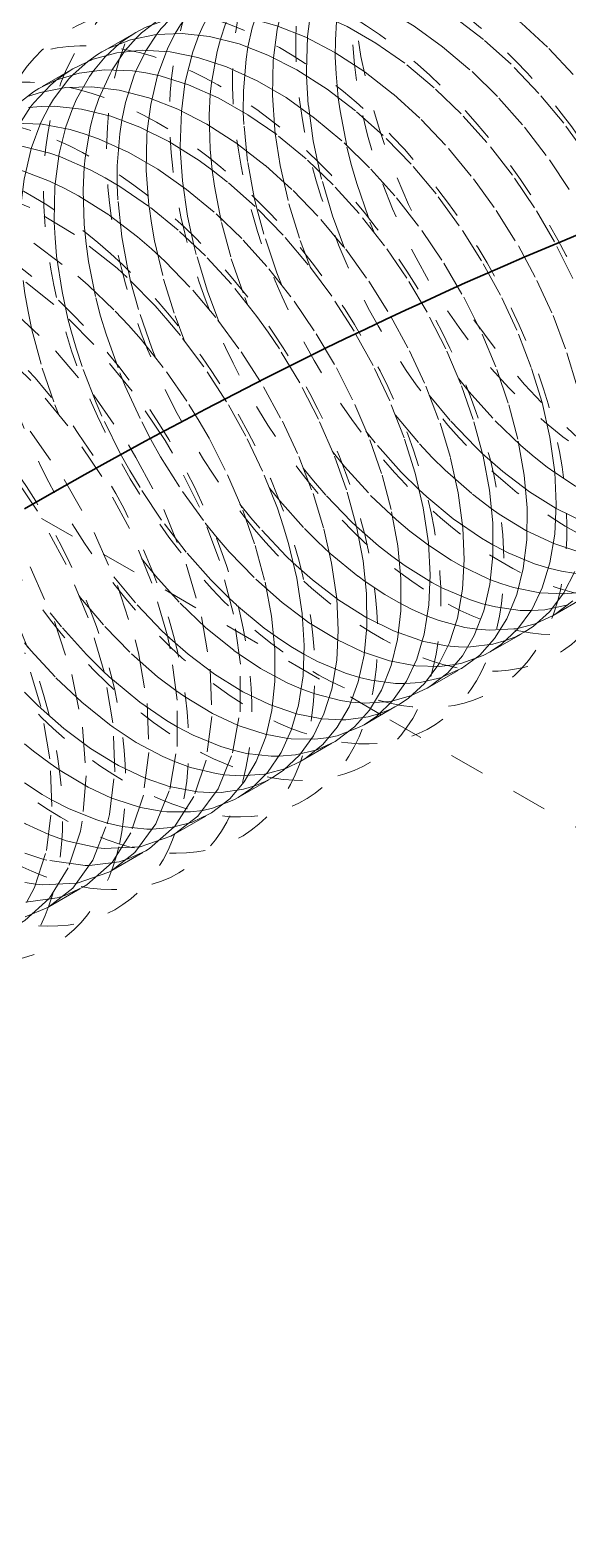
# Model space of a CAD drawing. Header units: millimetres. Extents: x -742 to 742, y -525 to 525.
# Drawn here: x 456.65 to 471.73, y 113.94 to 156.17 of the extents above; entities that cross this region are included whole.
import ezdxf

# ---------------------------------------------------------------- set-up
doc = ezdxf.new("R2010")
doc.units = ezdxf.units.MM
doc.linetypes.add('虚线', pattern=[2, 1, -1])
doc.layers.get('0').update_dxf_attribs({"lineweight": 35})
doc.layers.add('粗实线层', color=7, linetype='Continuous', lineweight=35)
doc.layers.add('虚线层', color=6, linetype='虚线', lineweight=18)

# ---------------------------------------------------------------- blocks, each defined once
blk = doc.blocks.new('*X15')
blk.add_ellipse((-540.318, -369.108), major_axis=(-77.5, -134.234), ratio=0.57735, start_param=3.598535, end_param=3.92699)
at = {"layer": '虚线层', "color": 7}
for p, q in [((-537.197, -229.202), (-538.15, -229.752)), ((-538.963, -230.221), (-539.918, -230.773)), ((-530.318, -248.324), (-550.318, -236.777)), ((-525.498, -245.542), (-524.545, -244.991)), ((-527.267, -246.563), (-526.311, -246.011)), ((-529.032, -247.582), (-528.078, -247.031)), ((-530.801, -248.603), (-529.848, -248.053)), ((-504.963, -262.963), (-530.318, -248.324)), ((-532.57, -249.625), (-531.615, -249.073)), ((-534.336, -250.644), (-533.381, -250.093)), ((-536.104, -251.665), (-535.151, -251.115)), ((-537.873, -252.686), (-536.919, -252.135)), ((-539.64, -253.706), (-538.685, -253.155))]:
    blk.add_line(p, q, dxfattribs=at)
for points in [[(-533.659, -227.159), (-533.36, -227.004), (-532.719, -226.775), (-531.991, -226.652), (-531.257, -226.651), (-530.488, -226.76), (-529.652, -226.993), (-528.843, -227.323), (-528.03, -227.757), (-527.181, -228.317), (-526.389, -228.943), (-525.621, -229.651), (-524.848, -230.473)], [(-524.554, -232.641), (-525.204, -231.75), (-525.902, -230.911), (-526.679, -230.098), (-527.451, -229.401), (-528.246, -228.788), (-529.098, -228.242), (-529.912, -227.823), (-530.72, -227.507), (-531.55, -227.289), (-532.314, -227.195), (-533.044, -227.212), (-533.766, -227.351), (-534.401, -227.597), (-534.615, -227.711)], [(-535.427, -228.18), (-534.821, -227.899), (-534.155, -227.724), (-533.441, -227.659), (-532.649, -227.711), (-531.866, -227.873), (-531.064, -228.145), (-530.212, -228.545), (-529.401, -229.028), (-528.599, -229.604), (-527.775, -230.302), (-527.02, -231.045), (-526.303, -231.858), (-525.6, -232.775), (-524.987, -233.697)], [(-525.498, -245.542), (-525.456, -245.517), (-524.946, -245.132)], [(-524.944, -236.097), (-525.462, -235.068), (-526.022, -234.116), (-526.644, -233.201), (-527.356, -232.292), (-528.079, -231.489), (-528.838, -230.756), (-529.663, -230.069), (-530.467, -229.505), (-531.278, -229.036), (-532.131, -228.652), (-532.932, -228.396), (-533.711, -228.248), (-534.497, -228.212), (-535.204, -228.292), (-535.863, -228.483), (-536.381, -228.731)], [(-535.435, -228.35), (-535.512, -228.431), (-535.946, -228.988), (-536.094, -229.23)], [(-535.433, -229.277), (-535.305, -228.991), (-534.937, -228.355), (-534.859, -228.245)], [(-534.33, -228.216), (-534.363, -228.275), (-534.684, -228.967), (-534.828, -229.391)], [(-534.058, -229.62), (-533.938, -229.074), (-533.688, -228.314), (-533.664, -228.255)], [(-533.06, -228.37), (-533.238, -229.12), (-533.343, -229.919)], [(-537.197, -229.202), (-536.94, -229.067), (-536.302, -228.829), (-535.575, -228.698), (-534.841, -228.687), (-534.075, -228.789), (-533.243, -229.015), (-532.436, -229.34), (-531.623, -229.767), (-530.771, -230.319), (-529.976, -230.938), (-529.205, -231.64), (-528.431, -232.458), (-527.737, -233.302), (-527.093, -234.197), (-526.475, -235.183), (-525.954, -236.152), (-525.503, -237.138), (-525.112, -238.18), (-524.823, -239.165)], [(-524.888, -244.308), (-525.197, -244.91), (-525.601, -245.442), (-526.057, -245.847), (-526.311, -246.011)], [(-536.381, -228.731), (-536.497, -228.801), (-537.038, -229.212), (-537.195, -229.363)], [(-536.613, -229.249), (-536.492, -229.095), (-536.011, -228.597), (-535.853, -228.467)], [(-532.417, -230.426), (-532.42, -230.281), (-532.385, -229.315), (-532.291, -228.599)], [(-527.267, -246.563), (-526.945, -246.348), (-526.497, -245.928), (-526.102, -245.381), (-525.804, -244.768), (-525.589, -244.072), (-525.453, -243.261), (-525.411, -242.423), (-525.455, -241.531), (-525.593, -240.546), (-525.811, -239.579), (-526.113, -238.593), (-526.517, -237.551), (-526.978, -236.567), (-527.508, -235.602), (-528.133, -234.62), (-528.784, -233.731), (-529.484, -232.896), (-530.266, -232.089), (-531.042, -231.399), (-531.839, -230.792), (-532.69, -230.252), (-533.502, -229.839), (-534.307, -229.528), (-535.137, -229.319), (-535.901, -229.234), (-536.63, -229.26), (-537.349, -229.407), (-537.978, -229.659), (-538.15, -229.752)], [(-537.66, -229.518), (-537.52, -229.411), (-537.197, -229.202)], [(-537.2, -230.292), (-536.92, -229.721), (-536.613, -229.249)], [(-536.094, -229.23), (-536.303, -229.637), (-536.593, -230.408)], [(-531.577, -228.9), (-531.606, -229.419), (-531.608, -229.891), (-531.588, -230.367), (-531.526, -231.035)], [(-538.39, -230.283), (-538.058, -229.884), (-537.66, -229.518)], [(-537.195, -229.363), (-537.51, -229.724), (-537.866, -230.256)], [(-535.824, -230.64), (-535.808, -230.55), (-535.606, -229.75), (-535.433, -229.277)], [(-534.828, -229.391), (-534.922, -229.737), (-535.08, -230.621), (-535.113, -230.942)], [(-534.187, -231.439), (-534.185, -230.844), (-534.111, -229.949), (-534.058, -229.62)], [(-538.963, -230.221), (-538.399, -229.956), (-537.735, -229.772), (-537.025, -229.7), (-536.238, -229.745), (-535.458, -229.902), (-534.657, -230.166), (-533.802, -230.556), (-532.99, -231.032), (-532.187, -231.602), (-531.363, -232.295), (-530.608, -233.035), (-529.889, -233.843), (-529.18, -234.756), (-528.561, -235.673), (-528.004, -236.627), (-527.492, -237.656), (-527.08, -238.647), (-526.744, -239.637), (-526.478, -240.662), (-526.31, -241.611), (-526.23, -242.522), (-526.24, -243.427), (-526.338, -244.227), (-526.52, -244.956), (-526.798, -245.636), (-527.142, -246.191), (-527.559, -246.652), (-528.073, -247.028), (-528.078, -247.031)], [(-538.15, -229.752), (-538.273, -229.827), (-538.548, -230.018), (-538.962, -230.384)], [(-533.343, -229.919), (-533.348, -229.99), (-533.372, -230.964), (-533.307, -231.935), (-533.295, -232.039)], [(-540.151, -231.292), (-540.06, -231.175), (-539.584, -230.671), (-539.396, -230.513)], [(-529.032, -247.582), (-528.955, -247.536), (-528.453, -247.146), (-528.045, -246.671), (-527.711, -246.102), (-527.443, -245.409), (-527.272, -244.67), (-527.187, -243.862), (-527.191, -242.949), (-527.285, -242.033), (-527.463, -241.079), (-527.74, -240.05), (-528.085, -239.059), (-528.508, -238.069), (-529.033, -237.043), (-529.6, -236.094), (-530.226, -235.183), (-530.941, -234.278), (-531.664, -233.478), (-532.424, -232.748), (-533.252, -232.067), (-534.058, -231.511), (-534.872, -231.05), (-535.724, -230.674), (-536.522, -230.424), (-536.916, -230.339), (-537.297, -230.282), (-538.08, -230.254), (-538.786, -230.342), (-539.443, -230.542), (-539.919, -230.773)], [(-538.962, -230.384), (-539.077, -230.506), (-539.507, -231.071), (-539.626, -231.265)], [(-539.396, -230.513), (-539.039, -230.267), (-538.963, -230.221)], [(-538.968, -231.319), (-538.861, -231.078), (-538.497, -230.435), (-538.39, -230.283)], [(-537.866, -230.256), (-537.925, -230.362), (-538.238, -231.058), (-538.365, -231.439), (-538.365, -231.44)], [(-537.594, -231.663), (-537.489, -231.17), (-537.246, -230.406), (-537.2, -230.292)], [(-536.593, -230.408), (-536.593, -230.408), (-536.785, -231.219), (-536.88, -231.96)], [(-532.041, -233.121), (-532.227, -232.244), (-532.365, -231.245), (-532.417, -230.426)], [(-539.919, -230.773), (-540.074, -230.868), (-540.609, -231.286), (-540.743, -231.417)], [(-540.203, -230.99), (-539.882, -230.883), (-539.161, -230.745), (-538.431, -230.727), (-537.664, -230.82), (-536.832, -231.037), (-536.025, -231.354), (-535.213, -231.775), (-534.363, -232.322), (-533.568, -232.936), (-532.794, -233.632), (-532.015, -234.443), (-531.317, -235.282), (-530.668, -236.175), (-530.049, -237.16), (-529.525, -238.127), (-529.07, -239.113), (-528.671, -240.154), (-528.374, -241.138), (-528.16, -242.104), (-528.029, -243.085), (-527.992, -243.975), (-528.042, -244.809), (-528.184, -245.615), (-528.404, -246.305), (-528.706, -246.911), (-529.106, -247.451), (-529.56, -247.864), (-529.848, -248.053)], [(-535.955, -232.464), (-535.956, -232.387), (-535.925, -231.417), (-535.824, -230.64)], [(-535.113, -230.942), (-535.142, -231.523), (-535.116, -232.473), (-535.06, -233.064)], [(-530.801, -248.603), (-530.445, -248.362), (-530.002, -247.936), (-529.615, -247.384), (-529.325, -246.765), (-529.115, -246.064), (-528.983, -245.247), (-528.945, -244.404), (-528.994, -243.508), (-529.14, -242.522), (-529.366, -241.554), (-529.674, -240.568), (-530.083, -239.526), (-530.547, -238.541), (-531.08, -237.577), (-531.709, -236.598), (-532.367, -235.713), (-533.072, -234.884), (-533.855, -234.082), (-534.631, -233.396), (-535.03, -233.081), (-535.428, -232.794), (-536.279, -232.26), (-537.093, -231.855), (-537.899, -231.553), (-538.728, -231.352), (-539.489, -231.274), (-539.859, -231.276), (-540.213, -231.306)], [(-540.735, -232.335), (-540.648, -232.138), (-540.48, -231.806), (-540.151, -231.292)], [(-539.626, -231.265), (-539.862, -231.726), (-540.132, -232.455)], [(-539.332, -232.525), (-539.159, -231.845), (-538.968, -231.319)], [(-531.526, -231.035), (-531.476, -231.403), (-531.282, -232.415), (-531.153, -232.93), (-531.007, -233.44), (-530.636, -234.519), (-530.513, -234.831)], [(-540.611, -231.743), (-539.824, -231.779), (-539.046, -231.927), (-538.645, -232.044), (-538.247, -232.185), (-537.396, -232.57), (-536.583, -233.039), (-535.778, -233.601), (-534.95, -234.287), (-534.192, -235.022), (-533.47, -235.826), (-532.761, -236.737), (-532.14, -237.652), (-531.577, -238.603), (-531.058, -239.629), (-530.639, -240.619), (-530.298, -241.609), (-530.028, -242.638), (-529.857, -243.59), (-529.771, -244.504), (-529.772, -245.412), (-529.862, -246.215), (-530.038, -246.948), (-530.312, -247.635), (-530.653, -248.198), (-531.067, -248.666), (-531.574, -249.049), (-531.615, -249.073)], [(-538.365, -231.44), (-538.469, -231.833), (-538.62, -232.721), (-538.646, -232.98)], [(-537.721, -233.477), (-537.72, -232.947), (-537.652, -232.049), (-537.594, -231.663)], [(-533.807, -234.139), (-533.879, -233.832), (-534.066, -232.822), (-534.172, -231.788), (-534.187, -231.439)], [(-536.88, -231.96), (-536.891, -232.094), (-536.908, -233.071), (-536.835, -234.044), (-536.831, -234.08)], [(-533.295, -232.039), (-533.157, -232.936), (-532.908, -234.01), (-532.589, -235.037), (-532.291, -235.824)], [(-539.609, -232.591), (-540.399, -232.389), (-540.789, -232.329), (-541.165, -232.298), (-541.932, -232.322), (-542.617, -232.458), (-542.942, -232.569), (-543.249, -232.704), (-543.452, -232.813)], [(-540.132, -232.455), (-540.147, -232.504), (-540.331, -233.319), (-540.391, -233.754), (-540.416, -234.012)], [(-532.57, -249.625), (-532.458, -249.556), (-531.958, -249.158), (-531.553, -248.675), (-531.223, -248.1), (-530.963, -247.402), (-530.8, -246.659), (-530.722, -245.847), (-530.732, -244.93), (-530.829, -244.009), (-531.011, -243.053), (-531.294, -242.022), (-531.648, -241.033), (-532.078, -240.044), (-532.607, -239.02), (-533.176, -238.072), (-533.486, -237.608), (-533.805, -237.162), (-534.522, -236.26), (-535.25, -235.466), (-536.014, -234.743), (-536.844, -234.069), (-537.65, -233.518), (-538.059, -233.276), (-538.462, -233.062), (-539.313, -232.693), (-539.609, -232.591)], [(-539.361, -232.676), (-539.357, -232.65), (-539.332, -232.525)], [(-535.574, -235.166), (-535.751, -234.355), (-535.897, -233.355), (-535.955, -232.464)], [(-540.425, -233.062), (-539.618, -233.371), (-539.208, -233.566), (-538.804, -233.784), (-537.952, -234.323), (-537.155, -234.931), (-536.762, -235.27), (-536.382, -235.623), (-535.602, -236.431), (-534.901, -237.265), (-534.247, -238.154), (-533.621, -239.134), (-533.091, -240.1), (-532.632, -241.085), (-532.231, -242.129), (-531.93, -243.114), (-531.71, -244.081), (-531.569, -245.064), (-531.525, -245.955), (-531.569, -246.794), (-531.707, -247.606), (-531.925, -248.303), (-532.221, -248.915), (-532.614, -249.46), (-533.061, -249.879), (-533.381, -250.093)], [(-539.489, -234.524), (-539.49, -234.494), (-539.468, -233.52), (-539.361, -232.676)], [(-538.646, -232.98), (-538.678, -233.628), (-538.649, -234.582), (-538.596, -235.127)], [(-535.06, -233.064), (-534.999, -233.512), (-534.802, -234.526), (-534.524, -235.553), (-534.147, -236.631), (-534.059, -236.851)], [(-537.725, -235.811), (-538.917, -234.868), (-540.174, -234.113), (-541.388, -233.609), (-542.599, -233.344), (-543.707, -233.342), (-544.746, -233.604), (-545.222, -233.835)], [(-537.432, -235.804), (-537.592, -234.932), (-537.702, -233.894), (-537.721, -233.477)], [(-531.349, -235.248), (-531.685, -234.343), (-531.992, -233.316), (-532.041, -233.121)], [(-546.032, -234.303), (-545.786, -234.173), (-544.809, -233.856), (-543.694, -233.791), (-542.53, -233.983), (-541.285, -234.436), (-540.064, -235.113), (-538.829, -236.033), (-538.541, -236.283)], [(-536.831, -234.08), (-536.766, -234.546), (-536.677, -235.046), (-536.421, -236.12), (-536.099, -237.148), (-535.824, -237.876)], [(-533.098, -236.317), (-533.247, -235.938), (-533.611, -234.858), (-533.807, -234.139)], [(-536.382, -240.641), (-537.303, -239.256), (-538.374, -237.947), (-539.504, -236.824), (-540.729, -235.856), (-541.95, -235.127), (-543.202, -234.616), (-544.378, -234.365), (-545.514, -234.368), (-546.519, -234.626), (-546.988, -234.855)], [(-539.104, -237.23), (-539.271, -236.464), (-539.423, -235.463), (-539.467, -234.97), (-539.489, -234.524)], [(-547.801, -235.324), (-547.59, -235.211), (-546.587, -234.879), (-545.502, -234.809), (-544.306, -235), (-543.099, -235.436), (-541.843, -236.129), (-540.64, -237.016), (-539.456, -238.125), (-538.391, -239.363), (-537.411, -240.764), (-537.198, -241.112)], [(-538.596, -235.127), (-538.526, -235.623), (-538.321, -236.638), (-538.187, -237.154), (-538.036, -237.664), (-537.652, -238.741), (-537.499, -239.117)], [(-534.875, -237.309), (-535.194, -236.453), (-535.507, -235.426), (-535.574, -235.166)], [(-536.314, -246.116), (-536.748, -244.64), (-537.38, -243.108), (-538.158, -241.65), (-539.106, -240.225), (-540.149, -238.957), (-541.316, -237.807), (-542.509, -236.871), (-543.763, -236.125), (-544.977, -235.632), (-546.188, -235.381), (-547.293, -235.39), (-548.323, -235.662), (-548.755, -235.875)], [(-549.57, -236.346), (-549.365, -236.236), (-548.391, -235.906), (-547.279, -235.828), (-546.12, -236.01), (-544.878, -236.453), (-543.655, -237.119), (-542.416, -238.027), (-541.266, -239.103), (-540.168, -240.374), (-539.211, -241.731), (-538.369, -243.214), (-537.712, -244.7), (-537.219, -246.228), (-537.13, -246.588)], [(-534.336, -250.644), (-533.95, -250.379), (-533.513, -249.946), (-533.129, -249.386), (-532.842, -248.761), (-532.636, -248.053), (-532.511, -247.231), (-532.482, -246.386), (-532.539, -245.488), (-532.69, -244.499), (-532.92, -243.528), (-533.067, -243.032), (-533.232, -242.54), (-533.645, -241.497), (-534.116, -240.515), (-534.656, -239.554), (-535.29, -238.579), (-535.95, -237.696), (-536.3, -237.272), (-536.656, -236.869), (-537.441, -236.072), (-537.725, -235.811)], [(-537.347, -236.173), (-537.401, -235.945), (-537.432, -235.804)], [(-537.94, -251.117), (-537.791, -249.92), (-537.842, -248.551), (-538.086, -247.126), (-538.534, -245.604), (-539.152, -244.115), (-539.959, -242.618), (-540.884, -241.237), (-541.957, -239.932), (-543.092, -238.817), (-544.322, -237.861), (-545.543, -237.142), (-546.79, -236.64), (-547.963, -236.399), (-549.099, -236.416), (-550.1, -236.686), (-550.297, -236.775)], [(-540.361, -236.151), (-540.311, -236.52), (-540.224, -237.028), (-540.118, -237.534), (-539.828, -238.613), (-539.471, -239.638), (-539.358, -239.923)], [(-538.541, -236.283), (-537.78, -237.011), (-537.41, -237.406), (-537.054, -237.81), (-536.339, -238.715), (-535.714, -239.627), (-535.421, -240.102), (-535.149, -240.578), (-534.627, -241.605), (-534.203, -242.594), (-533.855, -243.584), (-533.577, -244.612), (-533.399, -245.565), (-533.308, -246.483), (-533.306, -247.397), (-533.391, -248.205), (-533.56, -248.943), (-533.826, -249.634), (-534.16, -250.203), (-534.569, -250.677), (-535.075, -251.069), (-535.151, -251.114)], [(-536.641, -238.337), (-536.755, -238.049), (-537.128, -236.97), (-537.347, -236.173)], [(-551.336, -237.365), (-551.165, -237.272), (-550.167, -236.928), (-549.09, -236.848), (-547.898, -237.028), (-546.689, -237.452), (-545.432, -238.133), (-544.23, -239.013), (-543.044, -240.115), (-541.972, -241.344), (-540.985, -242.739), (-540.165, -244.181), (-539.486, -245.709), (-539, -247.193), (-538.695, -248.677), (-538.598, -250.036), (-538.702, -251.308), (-538.756, -251.588)], [(-538.315, -239.588), (-538.707, -238.566), (-538.876, -238.048), (-539.024, -237.538), (-539.104, -237.23)], [(-528.149, -238.913), (-527.858, -239.271), (-527.127, -240.084), (-526.406, -240.777), (-526.035, -241.094), (-525.666, -241.383), (-525.456, -241.536)], [(-537.499, -239.117), (-537.036, -240.12), (-536.779, -240.615), (-536.511, -241.094), (-535.896, -242.072), (-535.26, -242.946), (-535.247, -242.963)], [(-527.488, -241.002), (-527.679, -240.82), (-528.386, -240.077), (-528.975, -239.368)], [(-534.578, -245.068), (-535.102, -244.545), (-535.792, -243.764), (-536.478, -242.87), (-537.084, -241.96), (-537.37, -241.484), (-537.637, -241.004), (-538.152, -239.961), (-538.315, -239.588)], [(-529.927, -239.923), (-529.922, -239.929), (-529.243, -240.736), (-528.888, -241.114), (-528.531, -241.467), (-527.758, -242.147), (-527.234, -242.547)], [(-536.104, -251.665), (-535.462, -251.168), (-534.892, -250.399), (-534.487, -249.396), (-534.28, -248.242), (-534.269, -246.908), (-534.459, -245.507), (-534.854, -243.998), (-535.42, -242.507), (-536.177, -240.993), (-536.382, -240.641)], [(-529.262, -242.017), (-529.76, -241.523), (-530.487, -240.704), (-530.749, -240.378)], [(-531.698, -240.938), (-531.349, -241.369), (-530.617, -242.176), (-529.892, -242.863), (-529.519, -243.176), (-529.148, -243.461), (-528.991, -243.575)], [(-525.417, -242.544), (-526.162, -242.078), (-526.909, -241.512), (-527.488, -241.002)], [(-537.198, -241.112), (-536.419, -242.569), (-535.788, -244.101), (-535.358, -245.578), (-535.113, -247.044), (-535.071, -248.37), (-535.23, -249.596), (-535.577, -250.62), (-536.122, -251.47), (-536.814, -252.072), (-536.918, -252.135)], [(-531.016, -243.048), (-531.163, -242.908), (-531.872, -242.171), (-532.218, -241.77), (-532.507, -241.413)], [(-525.456, -241.536), (-524.877, -241.918), (-524.128, -242.323), (-523.753, -242.487), (-523.726, -242.498)], [(-533.467, -241.954), (-533.41, -242.027), (-533.162, -242.331)], [(-533.162, -242.331), (-532.469, -243.107), (-532.109, -243.468), (-531.749, -243.804), (-530.97, -244.444), (-530.769, -244.591)], [(-527.188, -243.564), (-527.511, -243.375), (-528.3, -242.833), (-529.04, -242.222), (-529.262, -242.017)], [(-533.979, -242.802), (-534.284, -242.424)], [(-527.234, -242.547), (-527.012, -242.701), (-526.262, -243.157), (-525.496, -243.519)], [(-523.869, -243.195), (-523.899, -243.187), (-524.628, -242.931), (-525.411, -242.548), (-525.417, -242.544)], [(-535.247, -242.963), (-534.923, -243.363), (-534.582, -243.756), (-533.835, -244.528), (-533.102, -245.177), (-532.532, -245.613)], [(-532.796, -244.059), (-532.983, -243.88), (-533.726, -243.097), (-533.979, -242.802)], [(-528.898, -244.619), (-529.648, -244.156), (-530.025, -243.885), (-530.393, -243.595), (-531.016, -243.048)], [(-528.991, -243.575), (-528.358, -243.989), (-528.081, -244.148)], [(-525.625, -244.217), (-526.021, -244.095), (-526.76, -243.787), (-527.138, -243.592), (-527.188, -243.564)], [(-525.496, -243.519), (-525.481, -243.525), (-524.752, -243.764), (-524.394, -243.843), (-524.107, -243.887)], [(-537.043, -243.947), (-536.654, -244.429), (-535.958, -245.2), (-535.234, -245.89), (-534.453, -246.522), (-534.308, -246.627)], [(-536.247, -246.178), (-536.468, -245.969), (-537.212, -245.191), (-537.82, -244.461)], [(-530.725, -245.605), (-531.505, -245.112), (-532.251, -244.541), (-532.622, -244.219), (-532.796, -244.059)], [(-528.081, -244.148), (-527.337, -244.508), (-527.257, -244.54)], [(-524.354, -244.388), (-524.577, -244.385), (-524.92, -244.357), (-525.265, -244.301), (-525.625, -244.217)], [(-530.769, -244.591), (-530.22, -244.955), (-529.841, -245.174), (-529.47, -245.365), (-529.029, -245.559)], [(-527.401, -245.236), (-527.48, -245.214), (-527.842, -245.098), (-528.621, -244.764), (-528.898, -244.619)], [(-527.257, -244.54), (-526.967, -244.649), (-526.607, -244.761), (-525.872, -244.908)], [(-525.872, -244.908), (-525.866, -244.909), (-525.195, -244.935), (-524.872, -244.905), (-524.72, -244.881)], [(-538.792, -244.989), (-538.748, -245.044), (-538.07, -245.85), (-537.323, -246.617), (-536.589, -247.261), (-536.078, -247.649)], [(-532.489, -246.626), (-532.853, -246.411), (-533.232, -246.163), (-533.604, -245.894), (-534.383, -245.248), (-534.578, -245.068)], [(-526.103, -245.407), (-526.425, -245.4), (-527.119, -245.304), (-527.401, -245.236)], [(-525.061, -245.227), (-525.13, -245.25), (-525.737, -245.381), (-526.103, -245.407)], [(-538.09, -247.128), (-538.588, -246.637), (-539.283, -245.862), (-539.604, -245.465)], [(-532.532, -245.613), (-532.356, -245.736), (-531.568, -246.218), (-530.823, -246.571), (-530.793, -246.583)], [(-529.17, -246.258), (-529.241, -246.238), (-529.972, -245.977), (-530.717, -245.609), (-530.725, -245.605)], [(-529.029, -245.559), (-528.692, -245.683), (-527.974, -245.875), (-527.634, -245.929)], [(-526.463, -245.897), (-526.004, -245.774), (-525.498, -245.542)], [(-537.874, -252.687), (-537.226, -252.184), (-536.64, -251.386), (-536.25, -250.407), (-536.045, -249.218), (-536.039, -247.918), (-536.236, -246.473), (-536.314, -246.116)], [(-527.634, -245.929), (-527.287, -245.956), (-526.605, -245.921), (-526.463, -245.897)], [(-526.311, -246.011), (-526.578, -246.147), (-526.806, -246.239)], [(-540.322, -246.309), (-540.141, -246.525), (-539.442, -247.289), (-538.718, -247.975), (-537.938, -248.601), (-537.838, -248.674)], [(-534.274, -247.64), (-534.992, -247.19), (-535.737, -246.625), (-536.247, -246.178)], [(-527.9, -246.428), (-528.156, -246.424), (-528.496, -246.393), (-529.17, -246.258)], [(-528.243, -246.92), (-528.059, -246.88), (-527.458, -246.664), (-527.267, -246.563)], [(-526.806, -246.239), (-527.188, -246.348), (-527.821, -246.426), (-527.9, -246.428)], [(-540.27, -253.589), (-540.046, -253.163), (-539.707, -252.129), (-539.556, -250.892), (-539.609, -249.559), (-539.867, -248.093), (-540.308, -246.613), (-540.317, -246.59)], [(-537.13, -246.588), (-536.885, -248.012), (-536.837, -249.379), (-536.989, -250.576), (-537.344, -251.634), (-537.867, -252.464), (-538.573, -253.087), (-538.684, -253.154)], [(-534.308, -246.627), (-533.702, -247.026), (-532.954, -247.431), (-532.563, -247.602)], [(-530.93, -247.279), (-531.325, -247.156), (-532.103, -246.829), (-532.489, -246.626)], [(-530.793, -246.583), (-530.093, -246.816), (-529.407, -246.948)], [(-529.407, -246.948), (-529.352, -246.955), (-528.683, -246.972), (-528.243, -246.92)], [(-536.042, -248.659), (-536.337, -248.484), (-537.087, -247.973), (-537.866, -247.333), (-538.09, -247.128)], [(-529.645, -247.449), (-529.917, -247.445), (-530.607, -247.356), (-530.93, -247.279)], [(-528.619, -247.276), (-528.625, -247.278), (-529.231, -247.418), (-529.645, -247.449)], [(-528.078, -247.031), (-528.619, -247.276)], [(-539.859, -248.151), (-539.957, -248.059), (-540.322, -247.695)], [(-536.078, -247.649), (-535.841, -247.812), (-535.051, -248.286), (-534.346, -248.615)], [(-532.707, -248.296), (-532.724, -248.292), (-533.456, -248.039), (-534.202, -247.68), (-534.274, -247.64)], [(-532.563, -247.602), (-532.18, -247.742), (-531.464, -247.927), (-531.166, -247.972)], [(-529.994, -247.937), (-529.497, -247.799), (-529.032, -247.582)], [(-537.8, -249.684), (-538.474, -249.266), (-539.222, -248.708), (-539.859, -248.151)], [(-531.166, -247.972), (-530.777, -247.999), (-530.096, -247.955), (-529.994, -247.937)], [(-529.848, -248.053), (-530.078, -248.173), (-530.336, -248.279)], [(-537.838, -248.674), (-537.189, -249.1), (-536.44, -249.497), (-536.113, -249.638)], [(-534.468, -249.321), (-534.814, -249.216), (-535.59, -248.896), (-536.042, -248.659)], [(-534.346, -248.615), (-534.306, -248.631), (-533.578, -248.869), (-532.942, -248.99)], [(-531.427, -248.469), (-531.982, -248.439), (-532.707, -248.296)], [(-531.777, -248.961), (-531.555, -248.912), (-530.956, -248.686), (-530.801, -248.603)], [(-530.336, -248.279), (-530.684, -248.381), (-531.312, -248.466), (-531.427, -248.469)], [(-532.942, -248.99), (-532.842, -249.001), (-532.178, -249.012), (-531.777, -248.961)], [(-531.615, -249.073), (-532.12, -249.305), (-532.151, -249.315)], [(-540.32, -249.138), (-540.071, -249.341), (-539.605, -249.693)], [(-533.186, -249.489), (-533.404, -249.487), (-534.095, -249.407), (-534.468, -249.321)], [(-532.151, -249.315), (-532.721, -249.452), (-533.186, -249.489)], [(-539.605, -249.693), (-539.323, -249.887), (-538.535, -250.354), (-537.881, -250.658)], [(-536.238, -250.34), (-536.94, -250.101), (-537.684, -249.747), (-537.8, -249.684)], [(-536.113, -249.638), (-535.665, -249.799), (-534.949, -249.975), (-534.725, -250.008)], [(-533.542, -249.981), (-532.996, -249.827), (-532.57, -249.625)], [(-539.563, -250.709), (-539.823, -250.558), (-540.319, -250.236)], [(-534.964, -250.512), (-535.473, -250.487), (-536.212, -250.347), (-536.238, -250.34)], [(-533.865, -250.317), (-534.178, -250.412), (-534.805, -250.506), (-534.964, -250.512)], [(-534.725, -250.008), (-534.265, -250.04), (-533.589, -249.989), (-533.542, -249.981)], [(-533.381, -250.093), (-533.574, -250.195), (-533.865, -250.317)], [(-538.085, -251.337), (-538.297, -251.272), (-539.073, -250.961), (-539.563, -250.709)], [(-537.881, -250.658), (-537.793, -250.693), (-537.067, -250.924), (-536.491, -251.031)], [(-535.324, -251.004), (-535.047, -250.94), (-534.453, -250.708), (-534.336, -250.644)], [(-539.64, -253.707), (-538.97, -253.18), (-538.405, -252.4), (-538.006, -251.386), (-537.94, -251.117)], [(-536.491, -251.031), (-536.332, -251.047), (-535.667, -251.049), (-535.324, -251.004)], [(-535.151, -251.114), (-535.619, -251.333), (-535.717, -251.367)], [(-538.756, -251.588), (-539.094, -252.619), (-539.628, -253.477), (-540.314, -254.09), (-540.453, -254.176)], [(-540.318, -251.366), (-540.293, -251.379), (-539.643, -251.679)], [(-537.994, -251.362), (-538.085, -251.337)], [(-536.735, -251.531), (-536.895, -251.53), (-537.58, -251.456), (-537.994, -251.362)], [(-535.717, -251.367), (-536.216, -251.488), (-536.735, -251.531)], [(-539.643, -251.679), (-539.15, -251.855), (-538.256, -252.051)], [(-538.256, -252.051), (-538.091, -252.069), (-537.108, -252.028)], [(-537.108, -252.028), (-537.084, -252.024), (-536.215, -251.726), (-536.104, -251.665)], [(-539.784, -252.379), (-540.314, -252.207)], [(-538.5, -252.551), (-538.624, -252.551), (-539.699, -252.401), (-539.784, -252.379)], [(-537.419, -252.365), (-537.672, -252.442), (-538.5, -252.551)], [(-536.918, -252.135), (-537.419, -252.365)], [(-538.87, -253.048), (-538.844, -253.043), (-537.955, -252.732), (-537.874, -252.687)], [(-540.309, -253.027), (-540.004, -253.073)], [(-540.004, -253.073), (-539.818, -253.091), (-538.87, -253.048)], [(-538.684, -253.154), (-539.214, -253.395)], [(-540.305, -253.989), (-539.714, -253.748), (-539.64, -253.707)], [(-539.214, -253.395), (-539.406, -253.454), (-540.288, -253.573)]]:
    blk.add_lwpolyline(points, dxfattribs=at)
for centre, major_axis, start_param, end_param in [((-632.242, -316.036), (-77.5, -134.234), 1.611946, 3.100445), ((-522.64, -232.345), (-6, 10.392), 1.714009, 7.78498), ((-524.055, -233.161), (-5, 8.66), 5.37802, 10.210176)]:
    blk.add_ellipse(centre, major_axis=major_axis, ratio=0.57735, start_param=start_param, end_param=end_param, dxfattribs=at)
for points, knots in [([(-516.276, -237.652), (-516.344, -235.517), (-517.112, -233.015), (-519.734, -228.4), (-521.553, -226.358), (-525.42, -223.738), (-527.413, -223.199), (-530.659, -223.922), (-531.866, -225.175), (-532.937, -228.92), (-532.787, -231.357), (-531.215, -236.291), (-529.818, -238.715), (-526.457, -242.411), (-524.544, -243.629), (-521.142, -244.279), (-519.704, -243.705), (-518.865, -242.362)], [0, 0, 0, 0, 1210.597063, 1210.597063, 2421.194125, 2421.194125, 3631.791188, 3631.791188, 4842.388251, 4842.388251, 6052.985314, 6052.985314, 7263.582376, 7263.582376, 8474.179439, 8474.179439, 9684.776502, 9684.776502, 9684.776502, 9684.776502]), ([(-518.865, -242.362), (-518.026, -241.02), (-517.815, -238.957), (-518.771, -234.324), (-519.926, -231.824), (-523.105, -227.593), (-525.083, -225.925), (-528.963, -224.251), (-530.809, -224.269), (-533.519, -226.027), (-534.345, -227.741), (-534.599, -232.092), (-534.025, -234.665), (-531.763, -239.473), (-530.11, -241.639), (-526.531, -244.541), (-524.661, -245.237), (-523.139, -245.029)], [0, 0, 0, 0, 1210.140114, 1210.140114, 2420.280228, 2420.280228, 3630.420343, 3630.420343, 4840.560457, 4840.560457, 6050.700571, 6050.700571, 7260.840685, 7260.840685, 8470.9808, 8470.9808, 9681.120914, 9681.120914, 9681.120914, 9681.120914]), ([(-523.139, -245.029), (-521.617, -244.821), (-520.498, -243.717), (-519.584, -240.232), (-519.807, -237.901), (-521.544, -233.125), (-523.035, -230.751), (-526.622, -227.112), (-528.668, -225.901), (-532.38, -225.257), (-533.994, -225.833), (-536.044, -228.544), (-536.452, -230.64), (-535.883, -235.391), (-534.915, -237.978), (-532.08, -242.433), (-530.257, -244.236), (-528.445, -245.224)], [0, 0, 0, 0, 1208.542156, 1208.542156, 2417.084311, 2417.084311, 3625.626467, 3625.626467, 4834.168623, 4834.168623, 6042.710779, 6042.710779, 7251.252934, 7251.252934, 8459.79509, 8459.79509, 9668.337246, 9668.337246, 9668.337246, 9668.337246]), ([(-528.445, -245.224), (-526.634, -246.211), (-524.899, -246.35), (-522.375, -244.893), (-521.628, -243.318), (-521.527, -239.199), (-522.177, -236.716), (-524.618, -232.032), (-526.374, -229.901), (-530.204, -227.032), (-532.223, -226.338), (-535.596, -226.758), (-536.902, -227.867), (-538.2, -231.405), (-538.174, -233.783), (-536.816, -238.708), (-535.508, -241.183), (-533.872, -243.132)], [0, 0, 0, 0, 1208.490199, 1208.490199, 2416.980399, 2416.980399, 3625.470598, 3625.470598, 4833.960798, 4833.960798, 6042.450997, 6042.450997, 7250.941196, 7250.941196, 8459.431396, 8459.431396, 9667.921595, 9667.921595, 9667.921595, 9667.921595]), ([(-533.872, -243.132), (-532.236, -245.08), (-530.331, -246.436), (-526.855, -247.388), (-525.339, -246.968), (-523.459, -244.543), (-523.125, -242.575), (-523.849, -238.024), (-524.898, -235.51), (-527.932, -231.147), (-529.874, -229.363), (-533.768, -227.408), (-535.666, -227.266), (-538.543, -228.734), (-539.482, -230.324), (-539.971, -234.521), (-539.518, -237.065), (-538.479, -239.502)], [0, 0, 0, 0, 1211.141372, 1211.141372, 2422.282745, 2422.282745, 3633.424117, 3633.424117, 4844.56549, 4844.56549, 6055.706862, 6055.706862, 7266.848235, 7266.848235, 8477.989607, 8477.989607, 9689.13098, 9689.13098, 9689.13098, 9689.13098]), ([(-538.479, -239.502), (-537.44, -241.939), (-535.853, -244.187), (-532.319, -247.331), (-530.426, -248.18), (-527.266, -248.069), (-526.047, -247.112), (-524.909, -243.839), (-525.007, -241.574), (-526.528, -236.815), (-527.928, -234.393), (-531.415, -230.565), (-533.451, -229.216), (-537.23, -228.272), (-538.918, -228.691), (-541.167, -231.14), (-541.698, -233.133), (-541.529, -235.465)], [0, 0, 0, 0, 1215.956035, 1215.956035, 2431.91207, 2431.91207, 3647.868104, 3647.868104, 4863.824139, 4863.824139, 6079.780174, 6079.780174, 7295.736209, 7295.736209, 8511.692243, 8511.692243, 9727.648278, 9727.648278, 9727.648278, 9727.648278]), ([(-541.529, -235.465), (-541.361, -237.798), (-540.502, -240.391), (-537.817, -244.969), (-536.032, -246.886), (-532.406, -249.136), (-530.621, -249.436), (-527.936, -248.271), (-527.077, -246.824), (-526.741, -242.866), (-527.271, -240.414), (-529.521, -235.681), (-531.209, -233.469), (-534.987, -230.364), (-537.024, -229.518), (-540.51, -229.633), (-541.91, -230.592), (-542.671, -232.252)], [0, 0, 0, 0, 1221.817639, 1221.817639, 2443.635278, 2443.635278, 3665.452917, 3665.452917, 4887.270556, 4887.270556, 6109.088195, 6109.088195, 7330.905834, 7330.905834, 8552.723473, 8552.723473, 9774.541112, 9774.541112, 9774.541112, 9774.541112]), ([(-542.023, -230.89), (-543.542, -231.478), (-544.589, -232.936), (-545.313, -236.964), (-544.979, -239.475), (-543.099, -244.383), (-541.583, -246.71), (-538.107, -250.084), (-536.2, -251.084), (-532.933, -251.278), (-531.622, -250.47), (-530.264, -247.425), (-530.239, -245.234), (-531.537, -240.511), (-532.843, -238.05), (-536.215, -234.049), (-538.232, -232.569), (-540.149, -231.948)], [0, 0, 0, 0, 1233.234967, 1233.234967, 2466.469935, 2466.469935, 3699.704902, 3699.704902, 4932.93987, 4932.93987, 6166.174837, 6166.174837, 7399.409805, 7399.409805, 8632.644772, 8632.644772, 9865.87974, 9865.87974, 9865.87974, 9865.87974]), ([(-542.671, -232.252), (-543.432, -233.913), (-543.53, -236.219), (-542.391, -241.118), (-541.173, -243.639), (-538.012, -247.712), (-536.119, -249.206), (-532.585, -250.456), (-530.997, -250.195), (-528.922, -248.036), (-528.467, -246.171), (-528.957, -241.721), (-529.896, -239.204), (-532.773, -234.726), (-534.671, -232.833), (-538.565, -230.605), (-540.505, -230.303), (-542.023, -230.89)], [0, 0, 0, 0, 1227.681214, 1227.681214, 2455.362428, 2455.362428, 3683.043641, 3683.043641, 4910.724855, 4910.724855, 6138.406069, 6138.406069, 7366.087283, 7366.087283, 8593.768497, 8593.768497, 9821.44971, 9821.44971, 9821.44971, 9821.44971]), ([(-540.149, -231.948), (-542.067, -231.327), (-543.821, -231.587), (-546.261, -233.765), (-546.911, -235.655), (-546.811, -240.203), (-546.063, -242.797), (-543.539, -247.482), (-541.802, -249.504), (-538.184, -252.022), (-536.359, -252.482), (-533.523, -251.614), (-532.556, -250.3), (-531.986, -246.52), (-532.395, -244.109), (-534.445, -239.345), (-536.056, -237.063), (-537.915, -235.396)], [0, 0, 0, 0, 1239.22802, 1239.22802, 2478.45604, 2478.45604, 3717.68406, 3717.68406, 4956.91208, 4956.91208, 6196.1401, 6196.1401, 7435.36812, 7435.36812, 8674.59614, 8674.59614, 9913.82416, 9913.82416, 9913.82416, 9913.82416]), ([(-537.915, -235.396), (-539.773, -233.73), (-541.817, -232.737), (-545.404, -232.547), (-546.894, -233.357), (-548.631, -236.44), (-548.854, -238.669), (-547.94, -243.524), (-546.819, -246.078), (-543.779, -250.317), (-541.907, -251.939), (-538.328, -253.483), (-536.675, -253.382), (-534.414, -251.498), (-533.84, -249.743), (-534.094, -245.414), (-534.918, -242.905), (-536.274, -240.615)], [0, 0, 0, 0, 1245.697792, 1245.697792, 2491.395584, 2491.395584, 3737.093376, 3737.093376, 4982.791168, 4982.791168, 6228.488961, 6228.488961, 7474.186753, 7474.186753, 8719.884545, 8719.884545, 9965.582337, 9965.582337, 9965.582337, 9965.582337]), ([(-536.274, -240.615), (-537.631, -238.325), (-539.476, -236.334), (-543.355, -233.842), (-545.334, -233.382), (-548.512, -234.256), (-549.667, -235.579), (-550.623, -239.422), (-550.412, -241.886), (-548.735, -246.816), (-547.297, -249.21), (-543.894, -252.802), (-541.981, -253.949), (-538.62, -254.447), (-537.223, -253.792), (-535.651, -250.987), (-535.501, -248.882), (-536.037, -246.544)], [0, 0, 0, 0, 1251.368496, 1251.368496, 2502.736991, 2502.736991, 3754.105487, 3754.105487, 5005.473983, 5005.473983, 6256.842478, 6256.842478, 7508.210974, 7508.210974, 8759.57947, 8759.57947, 10010.947965, 10010.947965, 10010.947965, 10010.947965]), ([(-536.037, -246.544), (-536.573, -244.207), (-537.779, -241.721), (-541.025, -237.563), (-543.019, -235.956), (-546.886, -234.424), (-548.704, -234.523), (-551.327, -236.423), (-552.094, -238.197), (-552.23, -242.618), (-551.597, -245.201), (-549.246, -249.973), (-547.563, -252.093), (-543.967, -254.869), (-542.109, -255.486), (-539.134, -254.919), (-538.063, -253.747), (-537.663, -251.951)], [0, 0, 0, 0, 1254.899151, 1254.899151, 2509.798302, 2509.798302, 3764.697453, 3764.697453, 5019.596604, 5019.596604, 6274.495755, 6274.495755, 7529.394906, 7529.394906, 8784.294057, 8784.294057, 10039.193208, 10039.193208, 10039.193208, 10039.193208]), ([(-537.663, -251.951), (-537.263, -250.154), (-537.549, -247.797), (-539.391, -243.02), (-540.924, -240.674), (-544.557, -237.135), (-546.605, -235.995), (-550.279, -235.501), (-551.853, -236.156), (-553.8, -238.994), (-554.147, -241.137), (-553.624, -244.793), (-553.256, -246.105), (-552.735, -247.385)], [0, 0, 0, 0, 1382.164611, 1382.164611, 2764.329223, 2764.329223, 4146.493834, 4146.493834, 5528.658446, 5528.658446, 6910.823057, 6910.823057, 7638.76281, 7638.76281, 7638.76281, 7638.76281]), ([(-541.153, -255.728), (-539.932, -254.927), (-539.244, -253.291), (-539.261, -249.098), (-539.971, -246.602), (-542.503, -241.95), (-544.292, -239.863), (-548.142, -237.117), (-550.149, -236.501), (-553.46, -237.073), (-554.717, -238.254), (-555.902, -241.897), (-555.814, -244.306), (-554.348, -249.238), (-552.993, -251.69), (-549.677, -255.485), (-547.769, -256.774), (-546.046, -257.175)], [0, 0, 0, 0, 1254.369376, 1254.369376, 2508.738753, 2508.738753, 3763.108129, 3763.108129, 5017.477505, 5017.477505, 6271.846881, 6271.846881, 7526.216258, 7526.216258, 8780.585634, 8780.585634, 10034.95501, 10034.95501, 10034.95501, 10034.95501])]:
    blk.add_open_spline(points, degree=3, knots=knots, dxfattribs=at)
blk = doc.blocks.new('*X13')
at = {"color": 0, "linetype": 'ByBlock'}
blk.add_blockref('*X15', (0, 0), dxfattribs=at)

msp = doc.modelspace()

# ---------------------------------------------------------------- block references
at = {"layer": '粗实线层'}
msp.add_blockref('*X13', (996.816, 385.306), dxfattribs=at)

doc.saveas('drawing.dxf')
